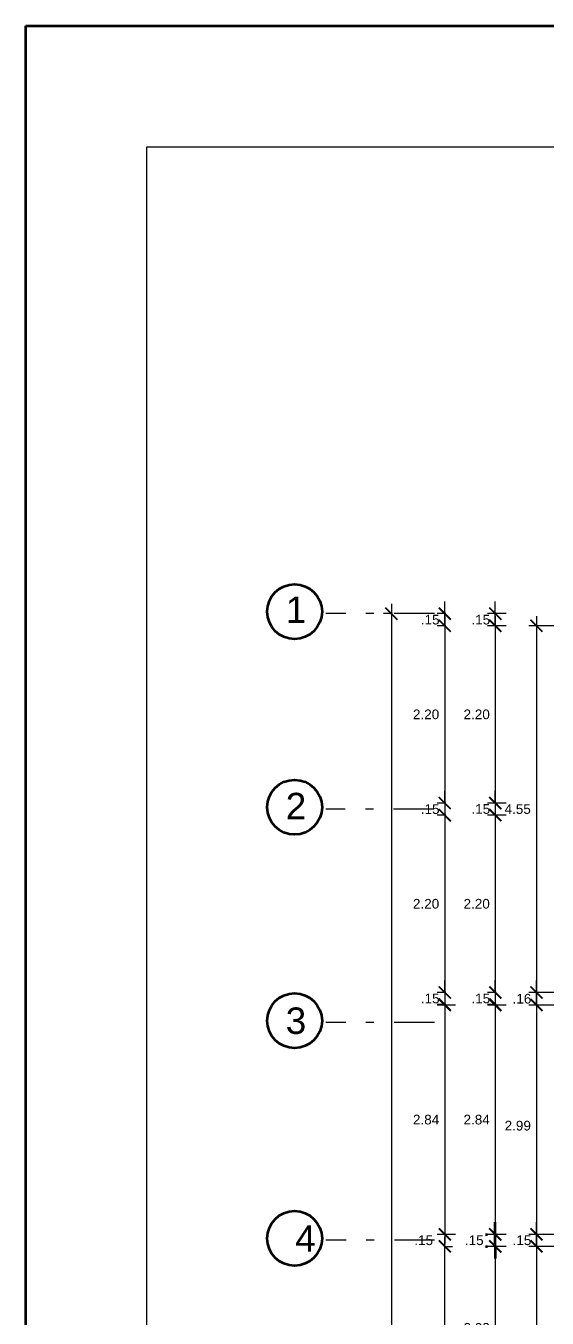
# Model space of a CAD drawing. Header units: millimetres. Extents: x 2204.1 to 2242.3, y 1175.1 to 1221.8.
# Drawn here: x 2204.07 to 2210.54, y 1205.75 to 1221.78 of the extents above; entities that cross this region are included whole.
import ezdxf
from ezdxf.enums import TextEntityAlignment as Align

# ---------------------------------------------------------------- set-up
doc = ezdxf.new("R2010")
doc.units = ezdxf.units.MM
doc.linetypes.add('DASHDOT', pattern=[1, 0.5, -0.25, 0, -0.25])
for name, color, linetype in [('CORTE', 8, 'Continuous'), ('MEMBRETE', 7, 'Continuous'), ('muros', 1, 'Continuous')]:
    doc.layers.add(name, color=color, linetype=linetype)
doc.styles.add('ROMAND', font='arial.ttf')
doc.styles.get("Standard").update_dxf_attribs({"font": 'arial.ttf'})
doc.dimstyles.new('ARVIM', dxfattribs={"dimscale": 0.12, "dimtxt": 1, "dimasz": 1.25, "dimexe": 0.8, "dimexo": 1, "dimtad": 2, "dimtih": 1, "dimtoh": 1, "dimzin": 4, "dimdsep": 46, "dimtxsty": 'ROMAND', "dimblk": 'ARCHTICK', "dimcen": 0, "dimdle": 1, "dimclrd": 1, "dimclre": 1, "dimclrt": 251, "dimadec": 0, "dimazin": 0, "dimtfac": 1, "dimtix": 1, "dimtmove": 0, "dimatfit": 3, "dimldrblk": 'ARCHTICK', "dimfxl": 1, "dimarcsym": 0})

# ---------------------------------------------------------------- blocks, each defined once
blk = doc.blocks.new('_ARCHTICK')
at = {"color": 0, "linetype": 'ByBlock', "const_width": 0.15}
blk.add_lwpolyline([(-0.5, -0.5), (0.5, 0.5)], dxfattribs=at)
blk = doc.blocks.new('*D23')
at = {"layer": 'DEFPOINTS', "color": 0, "transparency": 16777216}
for p in [(2209.895, 1214.488), (2210.151, 1214.488), (2210.151, 1214.338)]:
    blk.add_point(p, dxfattribs=at)
at = {"layer": 'muros', "color": 1, "lineweight": -2, "transparency": 16777216}
for p, q in [((2209.895, 1214.488), (2209.895, 1214.638)), ((2210.031, 1214.488), (2209.799, 1214.488)), ((2209.895, 1214.338), (2209.895, 1214.488)), ((2210.031, 1214.338), (2209.799, 1214.338)), ((2209.895, 1214.338), (2209.895, 1214.188))]:
    blk.add_line(p, q, dxfattribs=at)
at = {"layer": 'muros', "color": 1, "lineweight": -2, "transparency": 16777216, "xscale": 0.15, "yscale": 0.15, "zscale": 0.15}
for p, rotation in [((2209.895, 1214.488), 270), ((2209.895, 1214.338), 90)]:
    blk.add_blockref('_ARCHTICK', p, dxfattribs=dict(at, rotation=rotation))
at = {"layer": 'muros', "color": 251, "lineweight": 200, "transparency": 16777216, "insert": (2209.715, 1214.413), "char_height": 0.12, "attachment_point": 5, "style": 'ROMAND'}
blk.add_mtext('.15', dxfattribs=at)
blk = doc.blocks.new('*D24')
at = {"layer": 'DEFPOINTS', "color": 0, "transparency": 16777216}
for p in [(2210.151, 1214.338), (2209.895, 1212.138), (2210.151, 1212.138)]:
    blk.add_point(p, dxfattribs=at)
at = {"layer": 'muros', "color": 1, "lineweight": -2, "transparency": 16777216}
for p, q in [((2209.895, 1214.458), (2209.895, 1212.018)), ((2210.031, 1214.338), (2209.799, 1214.338)), ((2210.031, 1212.138), (2209.799, 1212.138))]:
    blk.add_line(p, q, dxfattribs=at)
at = {"layer": 'muros', "color": 1, "lineweight": -2, "transparency": 16777216, "xscale": 0.15, "yscale": 0.15, "zscale": 0.15}
for p, rotation in [((2209.895, 1214.338), 90), ((2209.895, 1212.138), 270)]:
    blk.add_blockref('_ARCHTICK', p, dxfattribs=dict(at, rotation=rotation))
at = {"layer": 'muros', "color": 251, "lineweight": 200, "transparency": 16777216, "insert": (2209.664, 1213.238), "char_height": 0.12, "attachment_point": 5, "style": 'ROMAND'}
blk.add_mtext('2.20', dxfattribs=at)
blk = doc.blocks.new('*D25')
at = {"layer": 'DEFPOINTS', "color": 0, "transparency": 16777216}
for p in [(2210.151, 1212.138), (2209.895, 1211.989), (2210.151, 1211.989)]:
    blk.add_point(p, dxfattribs=at)
at = {"layer": 'muros', "color": 1, "lineweight": -2, "transparency": 16777216}
for p, q in [((2209.895, 1212.138), (2209.895, 1212.288)), ((2210.031, 1212.138), (2209.799, 1212.138)), ((2209.895, 1212.138), (2209.895, 1211.989)), ((2210.031, 1211.989), (2209.799, 1211.989)), ((2209.895, 1211.989), (2209.895, 1211.839))]:
    blk.add_line(p, q, dxfattribs=at)
at = {"layer": 'muros', "color": 1, "lineweight": -2, "transparency": 16777216, "xscale": 0.15, "yscale": 0.15, "zscale": 0.15}
for p, rotation in [((2209.895, 1212.138), 270), ((2209.895, 1211.989), 90)]:
    blk.add_blockref('_ARCHTICK', p, dxfattribs=dict(at, rotation=rotation))
at = {"layer": 'muros', "color": 251, "lineweight": 200, "transparency": 16777216, "insert": (2209.715, 1212.064), "char_height": 0.12, "attachment_point": 5, "style": 'ROMAND'}
blk.add_mtext('.15', dxfattribs=at)
blk = doc.blocks.new('*D26')
at = {"layer": 'DEFPOINTS', "color": 0, "transparency": 16777216}
for p in [(2208.737, 1214.488), (2208.605, 1189.488), (2208.737, 1189.488)]:
    blk.add_point(p, dxfattribs=at)
at = {"layer": 'muros', "color": 1, "lineweight": -2, "transparency": 16777216}
for p, q in [((2208.605, 1214.608), (2208.605, 1189.368)), ((2208.617, 1214.488), (2208.509, 1214.488)), ((2208.617, 1189.488), (2208.509, 1189.488))]:
    blk.add_line(p, q, dxfattribs=at)
at = {"layer": 'muros', "color": 1, "lineweight": -2, "transparency": 16777216, "xscale": 0.15, "yscale": 0.15, "zscale": 0.15}
for p, rotation in [((2208.605, 1214.488), 90), ((2208.605, 1189.488), 270)]:
    blk.add_blockref('_ARCHTICK', p, dxfattribs=dict(at, rotation=rotation))
at = {"layer": 'muros', "color": 251, "lineweight": 200, "transparency": 16777216, "insert": (2208.327, 1201.988), "char_height": 0.12, "attachment_point": 5, "style": 'ROMAND'}
blk.add_mtext('25.00', dxfattribs=at)
blk = doc.blocks.new('*D47')
at = {"layer": 'DEFPOINTS', "color": 0, "transparency": 16777216}
for p in [(2209.268, 1214.488), (2209.683, 1214.488), (2209.682, 1214.338)]:
    blk.add_point(p, dxfattribs=at)
at = {"layer": 'muros', "color": 1, "lineweight": -2, "transparency": 16777216}
for p, q in [((2209.268, 1214.488), (2209.268, 1214.638)), ((2209.28, 1214.488), (2209.172, 1214.488)), ((2209.268, 1214.338), (2209.268, 1214.488)), ((2209.28, 1214.338), (2209.172, 1214.338)), ((2209.268, 1214.338), (2209.268, 1214.188))]:
    blk.add_line(p, q, dxfattribs=at)
at = {"layer": 'muros', "color": 1, "lineweight": -2, "transparency": 16777216, "xscale": 0.15, "yscale": 0.15, "zscale": 0.15}
for p, rotation in [((2209.268, 1214.488), 270), ((2209.268, 1214.338), 90)]:
    blk.add_blockref('_ARCHTICK', p, dxfattribs=dict(at, rotation=rotation))
at = {"layer": 'muros', "color": 251, "lineweight": 200, "transparency": 16777216, "insert": (2209.087, 1214.413), "char_height": 0.12, "attachment_point": 5, "style": 'ROMAND'}
blk.add_mtext('.15', dxfattribs=at)
blk = doc.blocks.new('*D48')
at = {"layer": 'DEFPOINTS', "color": 0, "transparency": 16777216}
for p in [(2209.832, 1214.338), (2209.268, 1212.138), (2209.832, 1212.138)]:
    blk.add_point(p, dxfattribs=at)
at = {"layer": 'muros', "color": 1, "lineweight": -2, "transparency": 16777216}
for p, q in [((2209.268, 1214.458), (2209.268, 1212.018)), ((2209.28, 1214.338), (2209.172, 1214.338)), ((2209.28, 1212.138), (2209.172, 1212.138))]:
    blk.add_line(p, q, dxfattribs=at)
at = {"layer": 'muros', "color": 1, "lineweight": -2, "transparency": 16777216, "xscale": 0.15, "yscale": 0.15, "zscale": 0.15}
for p, rotation in [((2209.268, 1214.338), 90), ((2209.268, 1212.138), 270)]:
    blk.add_blockref('_ARCHTICK', p, dxfattribs=dict(at, rotation=rotation))
at = {"layer": 'muros', "color": 251, "lineweight": 200, "transparency": 16777216, "insert": (2209.036, 1213.238), "char_height": 0.12, "attachment_point": 5, "style": 'ROMAND'}
blk.add_mtext('2.20', dxfattribs=at)
blk = doc.blocks.new('*D49')
at = {"layer": 'DEFPOINTS', "color": 0, "transparency": 16777216}
for p in [(2209.832, 1212.138), (2209.268, 1211.988), (2209.832, 1211.988)]:
    blk.add_point(p, dxfattribs=at)
at = {"layer": 'muros', "color": 1, "lineweight": -2, "transparency": 16777216}
for p, q in [((2209.268, 1212.138), (2209.268, 1212.288)), ((2209.28, 1212.138), (2209.172, 1212.138)), ((2209.268, 1212.138), (2209.268, 1211.988)), ((2209.28, 1211.988), (2209.172, 1211.988)), ((2209.268, 1211.988), (2209.268, 1211.838))]:
    blk.add_line(p, q, dxfattribs=at)
at = {"layer": 'muros', "color": 1, "lineweight": -2, "transparency": 16777216, "xscale": 0.15, "yscale": 0.15, "zscale": 0.15}
for p, rotation in [((2209.268, 1212.138), 270), ((2209.268, 1211.988), 90)]:
    blk.add_blockref('_ARCHTICK', p, dxfattribs=dict(at, rotation=rotation))
at = {"layer": 'muros', "color": 251, "lineweight": 200, "transparency": 16777216, "insert": (2209.087, 1212.063), "char_height": 0.12, "attachment_point": 5, "style": 'ROMAND'}
blk.add_mtext('.15', dxfattribs=at)
blk = doc.blocks.new('*D115')
at = {"layer": 'DEFPOINTS', "color": 0, "transparency": 16777216}
for p in [(2210.46, 1211.988), (2209.895, 1209.788), (2210.406, 1209.788)]:
    blk.add_point(p, dxfattribs=at)
at = {"layer": 'muros', "color": 1, "lineweight": -2, "transparency": 16777216}
for p, q in [((2209.895, 1212.108), (2209.895, 1209.668)), ((2209.907, 1211.988), (2209.799, 1211.988)), ((2209.907, 1209.788), (2209.799, 1209.788))]:
    blk.add_line(p, q, dxfattribs=at)
at = {"layer": 'muros', "color": 1, "lineweight": -2, "transparency": 16777216, "xscale": 0.15, "yscale": 0.15, "zscale": 0.15}
for p, rotation in [((2209.895, 1211.988), 90), ((2209.895, 1209.788), 270)]:
    blk.add_blockref('_ARCHTICK', p, dxfattribs=dict(at, rotation=rotation))
at = {"layer": 'muros', "color": 251, "lineweight": 200, "transparency": 16777216, "insert": (2209.664, 1210.888), "char_height": 0.12, "attachment_point": 5, "style": 'ROMAND'}
blk.add_mtext('2.20', dxfattribs=at)
blk = doc.blocks.new('*D116')
at = {"layer": 'DEFPOINTS', "color": 0, "transparency": 16777216}
for p in [(2210.151, 1209.632), (2209.895, 1206.787), (2210.151, 1206.787)]:
    blk.add_point(p, dxfattribs=at)
at = {"layer": 'muros', "color": 1, "lineweight": -2, "transparency": 16777216}
for p, q in [((2209.895, 1209.752), (2209.895, 1206.667)), ((2210.031, 1209.632), (2209.799, 1209.632)), ((2210.031, 1206.787), (2209.799, 1206.787))]:
    blk.add_line(p, q, dxfattribs=at)
at = {"layer": 'muros', "color": 1, "lineweight": -2, "transparency": 16777216, "xscale": 0.15, "yscale": 0.15, "zscale": 0.15}
for p, rotation in [((2209.895, 1209.632), 90), ((2209.895, 1206.787), 270)]:
    blk.add_blockref('_ARCHTICK', p, dxfattribs=dict(at, rotation=rotation))
at = {"layer": 'muros', "color": 251, "lineweight": 200, "transparency": 16777216, "insert": (2209.664, 1208.21), "char_height": 0.12, "attachment_point": 5, "style": 'ROMAND'}
blk.add_mtext('2.84', dxfattribs=at)
blk = doc.blocks.new('*D117')
at = {"layer": 'DEFPOINTS', "color": 0, "transparency": 16777216}
for p in [(2210.151, 1206.638), (2209.895, 1204.613), (2210.151, 1204.613)]:
    blk.add_point(p, dxfattribs=at)
at = {"layer": 'muros', "color": 1, "lineweight": -2, "transparency": 16777216}
for p, q in [((2209.895, 1206.758), (2209.895, 1204.493)), ((2210.031, 1206.638), (2209.799, 1206.638)), ((2210.031, 1204.613), (2209.799, 1204.613))]:
    blk.add_line(p, q, dxfattribs=at)
at = {"layer": 'muros', "color": 1, "lineweight": -2, "transparency": 16777216, "xscale": 0.15, "yscale": 0.15, "zscale": 0.15}
for p, rotation in [((2209.895, 1206.638), 90), ((2209.895, 1204.613), 270)]:
    blk.add_blockref('_ARCHTICK', p, dxfattribs=dict(at, rotation=rotation))
at = {"layer": 'muros', "color": 251, "lineweight": 200, "transparency": 16777216, "insert": (2209.664, 1205.626), "char_height": 0.12, "attachment_point": 5, "style": 'ROMAND'}
blk.add_mtext('2.02', dxfattribs=at)
blk = doc.blocks.new('*D162')
at = {"layer": 'DEFPOINTS', "color": 0, "transparency": 16777216}
for p in [(2210.845, 1214.338), (2210.406, 1209.788), (2210.845, 1209.788)]:
    blk.add_point(p, dxfattribs=at)
at = {"layer": 'muros', "color": 1, "lineweight": -2, "transparency": 16777216}
for p, q in [((2210.406, 1214.458), (2210.406, 1209.668)), ((2210.725, 1214.338), (2210.31, 1214.338)), ((2210.725, 1209.788), (2210.31, 1209.788))]:
    blk.add_line(p, q, dxfattribs=at)
at = {"layer": 'muros', "color": 1, "lineweight": -2, "transparency": 16777216, "xscale": 0.15, "yscale": 0.15, "zscale": 0.15}
for p, rotation in [((2210.406, 1214.338), 90), ((2210.406, 1209.788), 270)]:
    blk.add_blockref('_ARCHTICK', p, dxfattribs=dict(at, rotation=rotation))
at = {"layer": 'muros', "color": 251, "lineweight": 200, "transparency": 16777216, "insert": (2210.173, 1212.063), "char_height": 0.12, "attachment_point": 5, "style": 'ROMAND'}
blk.add_mtext('4.55', dxfattribs=at)
blk = doc.blocks.new('*D163')
at = {"layer": 'DEFPOINTS', "color": 0, "transparency": 16777216}
for p in [(2210.406, 1209.788), (2210.845, 1209.788), (2210.845, 1209.632)]:
    blk.add_point(p, dxfattribs=at)
at = {"layer": 'muros', "color": 1, "lineweight": -2, "transparency": 16777216}
for p, q in [((2210.406, 1209.788), (2210.406, 1209.938)), ((2210.725, 1209.788), (2210.31, 1209.788)), ((2210.406, 1209.632), (2210.406, 1209.788)), ((2210.725, 1209.632), (2210.31, 1209.632)), ((2210.406, 1209.632), (2210.406, 1209.482))]:
    blk.add_line(p, q, dxfattribs=at)
at = {"layer": 'muros', "color": 1, "lineweight": -2, "transparency": 16777216, "xscale": 0.15, "yscale": 0.15, "zscale": 0.15}
for p, rotation in [((2210.406, 1209.788), 270), ((2210.406, 1209.632), 90)]:
    blk.add_blockref('_ARCHTICK', p, dxfattribs=dict(at, rotation=rotation))
at = {"layer": 'muros', "color": 251, "lineweight": 200, "transparency": 16777216, "insert": (2210.226, 1209.71), "char_height": 0.12, "attachment_point": 5, "style": 'ROMAND'}
blk.add_mtext('.16', dxfattribs=at)
blk = doc.blocks.new('*D164')
at = {"layer": 'DEFPOINTS', "color": 0, "transparency": 16777216}
for p in [(2210.845, 1209.632), (2210.406, 1206.638), (2210.845, 1206.638)]:
    blk.add_point(p, dxfattribs=at)
at = {"layer": 'muros', "color": 1, "lineweight": -2, "transparency": 16777216}
for p, q in [((2210.406, 1209.752), (2210.406, 1206.518)), ((2210.725, 1209.632), (2210.31, 1209.632)), ((2210.725, 1206.638), (2210.31, 1206.638))]:
    blk.add_line(p, q, dxfattribs=at)
at = {"layer": 'muros', "color": 1, "lineweight": -2, "transparency": 16777216, "xscale": 0.15, "yscale": 0.15, "zscale": 0.15}
for p, rotation in [((2210.406, 1209.632), 90), ((2210.406, 1206.638), 270)]:
    blk.add_blockref('_ARCHTICK', p, dxfattribs=dict(at, rotation=rotation))
at = {"layer": 'muros', "color": 251, "lineweight": 200, "transparency": 16777216, "insert": (2210.174, 1208.135), "char_height": 0.12, "attachment_point": 5, "style": 'ROMAND'}
blk.add_mtext('2.99', dxfattribs=at)
blk = doc.blocks.new('*D165')
at = {"layer": 'DEFPOINTS', "color": 0, "transparency": 16777216}
for p in [(2210.846, 1206.638), (2210.406, 1202.438), (2210.845, 1202.438)]:
    blk.add_point(p, dxfattribs=at)
at = {"layer": 'muros', "color": 1, "lineweight": -2, "transparency": 16777216}
for p, q in [((2210.406, 1206.758), (2210.406, 1202.318)), ((2210.726, 1206.638), (2210.31, 1206.638)), ((2210.725, 1202.438), (2210.31, 1202.438))]:
    blk.add_line(p, q, dxfattribs=at)
at = {"layer": 'muros', "color": 1, "lineweight": -2, "transparency": 16777216, "xscale": 0.15, "yscale": 0.15, "zscale": 0.15}
for p, rotation in [((2210.406, 1206.638), 90), ((2210.406, 1202.438), 270)]:
    blk.add_blockref('_ARCHTICK', p, dxfattribs=dict(at, rotation=rotation))
at = {"layer": 'muros', "color": 251, "lineweight": 200, "transparency": 16777216, "insert": (2210.173, 1204.538), "char_height": 0.12, "attachment_point": 5, "style": 'ROMAND'}
blk.add_mtext('4.20', dxfattribs=at)
blk = doc.blocks.new('*D186')
at = {"layer": 'DEFPOINTS', "color": 0, "transparency": 16777216}
for p in [(2210.406, 1206.787), (2210.845, 1206.787), (2210.846, 1206.638)]:
    blk.add_point(p, dxfattribs=at)
at = {"layer": 'muros', "color": 1, "lineweight": -2, "transparency": 16777216}
for p, q in [((2210.406, 1206.787), (2210.406, 1206.937)), ((2210.725, 1206.787), (2210.31, 1206.787)), ((2210.406, 1206.638), (2210.406, 1206.787)), ((2210.726, 1206.638), (2210.31, 1206.638)), ((2210.406, 1206.638), (2210.406, 1206.488))]:
    blk.add_line(p, q, dxfattribs=at)
at = {"layer": 'muros', "color": 1, "lineweight": -2, "transparency": 16777216, "xscale": 0.15, "yscale": 0.15, "zscale": 0.15}
for p, rotation in [((2210.406, 1206.787), 270), ((2210.406, 1206.638), 90)]:
    blk.add_blockref('_ARCHTICK', p, dxfattribs=dict(at, rotation=rotation))
at = {"layer": 'muros', "color": 251, "lineweight": 200, "transparency": 16777216, "insert": (2210.226, 1206.713), "char_height": 0.12, "attachment_point": 5, "style": 'ROMAND'}
blk.add_mtext('.15', dxfattribs=at)
blk = doc.blocks.new('*D194')
at = {"layer": 'DEFPOINTS', "color": 0, "transparency": 16777216}
for p in [(2209.268, 1206.638), (2209.268, 1206.638), (2209.268, 1202.438)]:
    blk.add_point(p, dxfattribs=at)
at = {"layer": 'muros', "color": 1, "lineweight": -2, "transparency": 16777216}
for p, q in [((2209.268, 1202.318), (2209.268, 1206.758)), ((2209.268, 1206.638), (2209.364, 1206.638)), ((2209.268, 1202.438), (2209.364, 1202.438))]:
    blk.add_line(p, q, dxfattribs=at)
at = {"layer": 'muros', "color": 1, "lineweight": -2, "transparency": 16777216, "xscale": 0.15, "yscale": 0.15, "zscale": 0.15}
for p, rotation in [((2209.268, 1206.638), 90), ((2209.268, 1202.438), 270)]:
    blk.add_blockref('_ARCHTICK', p, dxfattribs=dict(at, rotation=rotation))
at = {"layer": 'muros', "color": 251, "lineweight": 200, "transparency": 16777216, "insert": (2209.501, 1204.352), "char_height": 0.12, "attachment_point": 5, "style": 'ROMAND'}
blk.add_mtext('4.20', dxfattribs=at)
blk = doc.blocks.new('*D195')
at = {"layer": 'DEFPOINTS', "color": 0, "transparency": 16777216}
for p in [(2209.523, 1209.632), (2209.268, 1206.787), (2209.523, 1206.787)]:
    blk.add_point(p, dxfattribs=at)
at = {"layer": 'muros', "color": 1, "lineweight": -2, "transparency": 16777216}
for p, q in [((2209.268, 1209.752), (2209.268, 1206.667)), ((2209.403, 1209.632), (2209.172, 1209.632)), ((2209.403, 1206.787), (2209.172, 1206.787))]:
    blk.add_line(p, q, dxfattribs=at)
at = {"layer": 'muros', "color": 1, "lineweight": -2, "transparency": 16777216, "xscale": 0.15, "yscale": 0.15, "zscale": 0.15}
for p, rotation in [((2209.268, 1209.632), 90), ((2209.268, 1206.787), 270)]:
    blk.add_blockref('_ARCHTICK', p, dxfattribs=dict(at, rotation=rotation))
at = {"layer": 'muros', "color": 251, "lineweight": 200, "transparency": 16777216, "insert": (2209.036, 1208.21), "char_height": 0.12, "attachment_point": 5, "style": 'ROMAND'}
blk.add_mtext('2.84', dxfattribs=at)
blk = doc.blocks.new('*D196')
at = {"layer": 'DEFPOINTS', "color": 0, "transparency": 16777216}
for p in [(2209.82, 1211.988), (2209.268, 1209.788), (2209.767, 1209.788)]:
    blk.add_point(p, dxfattribs=at)
at = {"layer": 'muros', "color": 1, "lineweight": -2, "transparency": 16777216}
for p, q in [((2209.268, 1212.108), (2209.268, 1209.668)), ((2209.28, 1211.988), (2209.172, 1211.988)), ((2209.28, 1209.788), (2209.172, 1209.788))]:
    blk.add_line(p, q, dxfattribs=at)
at = {"layer": 'muros', "color": 1, "lineweight": -2, "transparency": 16777216, "xscale": 0.15, "yscale": 0.15, "zscale": 0.15}
for p, rotation in [((2209.268, 1211.988), 90), ((2209.268, 1209.788), 270)]:
    blk.add_blockref('_ARCHTICK', p, dxfattribs=dict(at, rotation=rotation))
at = {"layer": 'muros', "color": 251, "lineweight": 200, "transparency": 16777216, "insert": (2209.036, 1210.888), "char_height": 0.12, "attachment_point": 5, "style": 'ROMAND'}
blk.add_mtext('2.20', dxfattribs=at)
blk = doc.blocks.new('*D197')
at = {"layer": 'DEFPOINTS', "color": 0, "transparency": 16777216}
for p in [(2209.832, 1209.788), (2209.268, 1209.638), (2209.832, 1209.638)]:
    blk.add_point(p, dxfattribs=at)
at = {"layer": 'muros', "color": 1, "lineweight": -2, "transparency": 16777216}
for p, q in [((2209.268, 1209.788), (2209.268, 1209.938)), ((2209.28, 1209.788), (2209.172, 1209.788)), ((2209.268, 1209.788), (2209.268, 1209.638)), ((2209.28, 1209.638), (2209.172, 1209.638)), ((2209.268, 1209.638), (2209.268, 1209.488))]:
    blk.add_line(p, q, dxfattribs=at)
at = {"layer": 'muros', "color": 1, "lineweight": -2, "transparency": 16777216, "xscale": 0.15, "yscale": 0.15, "zscale": 0.15}
for p, rotation in [((2209.268, 1209.788), 270), ((2209.268, 1209.638), 90)]:
    blk.add_blockref('_ARCHTICK', p, dxfattribs=dict(at, rotation=rotation))
at = {"layer": 'muros', "color": 251, "lineweight": 200, "transparency": 16777216, "insert": (2209.087, 1209.713), "char_height": 0.12, "attachment_point": 5, "style": 'ROMAND'}
blk.add_mtext('.15', dxfattribs=at)
blk = doc.blocks.new('*D198')
at = {"layer": 'DEFPOINTS', "color": 0, "transparency": 16777216}
for p in [(2210.46, 1209.788), (2209.895, 1209.638), (2210.46, 1209.638)]:
    blk.add_point(p, dxfattribs=at)
at = {"layer": 'muros', "color": 1, "lineweight": -2, "transparency": 16777216}
for p, q in [((2209.895, 1209.788), (2209.895, 1209.938)), ((2209.907, 1209.788), (2209.799, 1209.788)), ((2209.895, 1209.788), (2209.895, 1209.638)), ((2209.907, 1209.638), (2209.799, 1209.638)), ((2209.895, 1209.638), (2209.895, 1209.488))]:
    blk.add_line(p, q, dxfattribs=at)
at = {"layer": 'muros', "color": 1, "lineweight": -2, "transparency": 16777216, "xscale": 0.15, "yscale": 0.15, "zscale": 0.15}
for p, rotation in [((2209.895, 1209.788), 270), ((2209.895, 1209.638), 90)]:
    blk.add_blockref('_ARCHTICK', p, dxfattribs=dict(at, rotation=rotation))
at = {"layer": 'muros', "color": 251, "lineweight": 200, "transparency": 16777216, "insert": (2209.715, 1209.713), "char_height": 0.12, "attachment_point": 5, "style": 'ROMAND'}
blk.add_mtext('.15', dxfattribs=at)

msp = doc.modelspace()

# ---------------------------------------------------------------- linework, layer by layer
at = {"layer": 'CORTE', "color": 11, "linetype": 'DASHDOT'}
for points in [[(2209.139, 1214.489), (2207.791, 1214.489)], [(2209.133, 1212.063), (2207.791, 1212.063)], [(2209.139, 1209.414), (2207.791, 1209.414)], [(2209.142, 1206.713), (2207.791, 1206.713)]]:
    msp.add_lwpolyline(points, dxfattribs=at)
at = {"layer": 'MEMBRETE', "color": 4}
for p, q in [((2205.568, 1176.579), (2205.568, 1220.281)), ((2205.568, 1220.281), (2240.809, 1220.281))]:
    msp.add_line(p, q, dxfattribs=at)
at = {"layer": 'muros', "color": 4, "lineweight": 200}
for p, q in [((2204.068, 1175.079), (2204.068, 1221.781)), ((2204.068, 1221.781), (2242.309, 1221.781))]:
    msp.add_line(p, q, dxfattribs=at)
at = {"layer": 'muros', "color": 1, "lineweight": 200}
for p, q in [((2209.895, 1206.787), (2209.895, 1206.937)), ((2209.775, 1206.787), (2209.799, 1206.787)), ((2209.895, 1206.638), (2209.895, 1206.787)), ((2209.775, 1206.638), (2209.799, 1206.638)), ((2209.895, 1206.638), (2209.895, 1206.488))]:
    msp.add_line(p, q, dxfattribs=at)
at = {"layer": 'muros', "lineweight": 200}
for centre in [(2207.404, 1214.513), (2207.404, 1212.087), (2207.404, 1209.438), (2207.404, 1206.737)]:
    msp.add_circle(centre, 0.34, dxfattribs=at)

# ---------------------------------------------------------------- block references
at = {"layer": 'muros', "color": 1, "lineweight": 200, "xscale": 0.15, "yscale": 0.15, "zscale": 0.15}
for p, rotation in [((2209.895, 1206.787), 270), ((2209.895, 1206.638), 90)]:
    msp.add_blockref('_ARCHTICK', p, dxfattribs=dict(at, rotation=rotation))

# ---------------------------------------------------------------- texts
for s, p in [('1', (2207.421, 1214.372)), ('2', (2207.421, 1211.937)), ('3', (2207.421, 1209.274)), ('4', (2207.539, 1206.573))]:
    msp.add_text(s, height=0.328).set_placement(p, align=Align.CENTER)
at = {"layer": 'muros', "color": 251, "lineweight": 200, "char_height": 0.12, "attachment_point": 5, "style": 'ROMAND'}
for insert in [(2209.006, 1206.713), (2209.634, 1206.713)]:
    msp.add_mtext('.15', dxfattribs=dict(at, insert=insert))

# ---------------------------------------------------------------- dimensions: what is measured, and where the dimension line sits
at = {"layer": 'muros', "lineweight": 200}
for base, p1, p2, picture, middle in [((2208.605, 1189.488), (2208.737, 1214.488), (2208.737, 1189.488), '*D26', (2208.327, 1201.988)), ((2209.268, 1214.488), (2209.682, 1214.338), (2209.683, 1214.488), '*D47', (2209.087, 1214.413)), ((2209.268, 1212.138), (2209.832, 1214.338), (2209.832, 1212.138), '*D48', (2209.036, 1213.238)), ((2209.268, 1211.988), (2209.832, 1212.138), (2209.832, 1211.988), '*D49', (2209.087, 1212.063)), ((2209.268, 1209.788), (2209.82, 1211.988), (2209.767, 1209.788), '*D196', (2209.036, 1210.888)), ((2209.895, 1209.788), (2210.46, 1211.988), (2210.406, 1209.788), '*D115', (2209.664, 1210.888)), ((2209.268, 1209.638), (2209.832, 1209.788), (2209.832, 1209.638), '*D197', (2209.087, 1209.713)), ((2209.895, 1209.638), (2210.46, 1209.788), (2210.46, 1209.638), '*D198', (2209.715, 1209.713))]:
    dim = msp.add_linear_dim(base=base, p1=p1, p2=p2, angle=90, dimstyle='ARVIM', override={"dimfxl": 0.1, "dimfxlon": 1}, dxfattribs=at)
    dim.commit()
    dim.dimension.update_dxf_attribs({"geometry": picture, "text_midpoint": middle})
for base, p1, p2, picture, middle in [((2209.895, 1214.488), (2210.151, 1214.338), (2210.151, 1214.488), '*D23', (2209.715, 1214.413)), ((2209.895, 1212.138), (2210.151, 1214.338), (2210.151, 1212.138), '*D24', (2209.664, 1213.238)), ((2210.406, 1209.788), (2210.845, 1214.338), (2210.845, 1209.788), '*D162', (2210.173, 1212.063)), ((2209.895, 1211.989), (2210.151, 1212.138), (2210.151, 1211.989), '*D25', (2209.715, 1212.064)), ((2210.406, 1209.788), (2210.845, 1209.632), (2210.845, 1209.788), '*D163', (2210.226, 1209.71)), ((2209.2677, 1206.7874), (2209.5232, 1209.6318), (2209.5232, 1206.7874), '*D195', (2209.036, 1208.2096)), ((2209.8953, 1206.7874), (2210.1508, 1209.6318), (2210.1508, 1206.7874), '*D116', (2209.6637, 1208.2096)), ((2210.406, 1206.638), (2210.845, 1209.632), (2210.845, 1206.638), '*D164', (2210.174, 1208.135)), ((2210.406, 1206.787), (2210.846, 1206.638), (2210.845, 1206.787), '*D186', (2210.226, 1206.713)), ((2209.8953, 1204.6134), (2210.1508, 1206.6379), (2210.1508, 1204.6134), '*D117', (2209.6641, 1205.6257)), ((2210.406, 1202.438), (2210.846, 1206.638), (2210.845, 1202.438), '*D165', (2210.173, 1204.538))]:
    dim = msp.add_linear_dim(base=base, p1=p1, p2=p2, angle=90, dimstyle='ARVIM', dxfattribs=at)
    dim.commit()
    dim.dimension.update_dxf_attribs({"geometry": picture, "text_midpoint": middle})
dim = msp.add_linear_dim(base=(2209.268, 1206.638), p1=(2209.268, 1202.438), p2=(2209.268, 1206.638), angle=90, dimstyle='ARVIM', override={"dimfxl": 0.1, "dimfxlon": 1}, dxfattribs=at)
dim.commit()
dim.dimension.update_dxf_attribs({"geometry": '*D194', "text_midpoint": (2209.268, 1204.352), "dimtype": 161})

doc.saveas('drawing.dxf')
